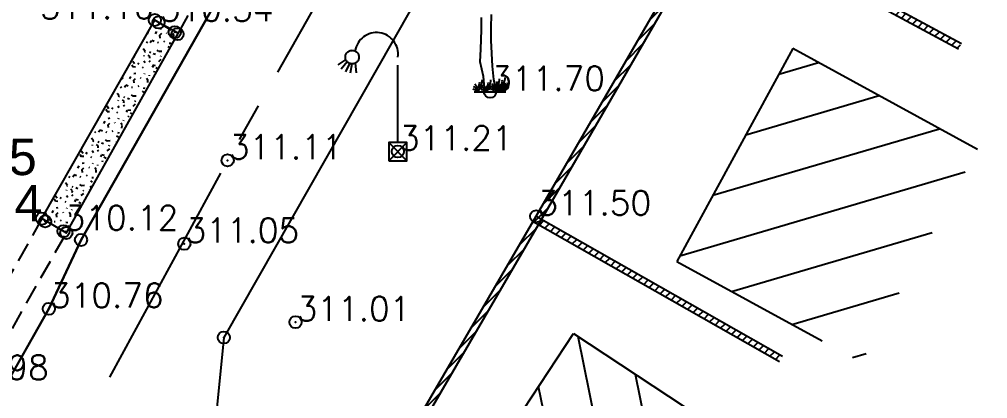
# Model space of a CAD drawing. Header units: millimetres. Extents: x 524954 to 526204, y 9523489 to 9524010.
# Drawn here: x 526042.98 to 526082.73, y 9523941.86 to 9523957.42 of the extents above; entities that cross this region are included whole.
import ezdxf
from ezdxf.enums import TextEntityAlignment as Align

# ---------------------------------------------------------------- set-up
doc = ezdxf.new("R2010")
doc.units = ezdxf.units.MM
doc.header["$PDMODE"] = 32
doc.header["$PDSIZE"] = 0.5
for name, pattern in [('ACAD_ISO12W100', [21, 12, -3, 0, -3, 0, -3]), ('AXES2', [28.575, 19.05, -3.175, 3.175, -3.175]), ('CACHE2', [4.7625, 3.175, -1.5875])]:
    doc.linetypes.add(name, pattern=pattern)
for name, color, linetype in [('Arbre', 34, 'ACAD_ISO12W100'), ('Axe_Route_Existante', 1, 'AXES2'), ('Bati', 6, 'Continuous'), ('Bati_H', 1, 'Continuous'), ('Bord_Route_Existante', 6, 'Continuous'), ('Caniveau', 5, 'CACHE2'), ('Cloture', 7, 'Continuous'), ('Murs', 1, 'Continuous'), ('Réseau_Electrique', 1, 'CACHE2'), ('TopoAlt', 3, 'Continuous'), ('TopoAlt polygo', 7, 'Continuous'), ('TOPOJIS', 7, 'Continuous'), ('TOPOJIS polygo', 1, 'Continuous'), ('TopoMat polygo', 1, 'Continuous')]:
    doc.layers.add(name, color=color, linetype=linetype)
doc.layers.add('Bord_Route_Existante_POLY3D', color=6, linetype='Continuous', plot=False)
doc.styles.add('Arial 1.0', font='arial.ttf', dxfattribs={"width": 0.99, "height": 1})
doc.styles.add('Simplex 1.0', font='Simplex.shx', dxfattribs={"width": 0.99, "height": 1})
pattern_1 = [(45, (0, 0), (-0.1767766952966, 0.1767766952966), [])]

# ---------------------------------------------------------------- blocks, each defined once
blk = doc.blocks.new('TCPOINT M')
at = {"color": 0}
blk.add_point((0, 0), dxfattribs=at)
at = {"layer": 'TopoAlt', "style": 'Simplex 1.0', "width": 0.99}
blk.add_attdef('ALT', (0.15, 0.15), '', height=1, dxfattribs=at)
blk = doc.blocks.new('l006')
at = {"color": 0, "linetype": 'Continuous'}
for p, q in [((-0.374983, 0.374983), (0.374983, -0.374983)), ((0.374983, 0.374983), (-0.374983, -0.374983))]:
    blk.add_line(p, q, dxfattribs=at)
at = {"color": 0}
for points in [[(-2.13811, 3.780655), (-2.462092, 3.556373)], [(-2.076053, 3.680811), (-2.327604, 3.38372)], [(-1.982361, 3.616916), (-2.1506, 3.266515)], [(-1.881771, 3.595557), (-1.952051, 3.211468)], [(-1.751571, 3.624204), (-1.711147, 3.227417)], [(0, 0.374983), (0, 3.874983)]]:
    blk.add_lwpolyline(points, dxfattribs=at)
at = {"color": 0, "linetype": 'Continuous'}
blk.add_lwpolyline([(-0.374983, -0.374983), (0.374983, -0.374983), (0.374983, 0.374983), (-0.374983, 0.374983)], close=True, dxfattribs=at)
at = {"color": 0}
blk.add_circle((-1.875, 3.874983), 0.279508, dxfattribs=at)
blk.add_arc((-0.875, 3.999983), 0.883883, 351.869898, 171.869898, dxfattribs=at)
blk = doc.blocks.new('v088')
at = {"linetype": 'Continuous'}
for p, q in [((-0.352, 2.542), (-0.344, 3.046)), ((0.045, 2.625), (0.064, 3.179)), ((-0.373, 1.752), (-0.352, 2.542)), ((0.043, 2.109), (0.045, 2.625)), ((0.102, 1.053), (0.043, 2.109)), ((-0.412, 1.235), (-0.373, 1.752)), ((-0.268, 0.628), (-0.412, 1.235)), ((0.151, 0.506), (0.102, 1.053)), ((-0.213, 0), (-0.268, 0.628)), ((0.256, 0), (0.151, 0.506)), ((-0.654, 0), (0.654, 0))]:
    blk.add_line(p, q, dxfattribs=at)
at = {"color": 3, "linetype": 'Continuous'}
for p, q in [((-0.416, 0.349), (-0.433, 0.399)), ((-0.329, 0.397), (-0.317, 0.454)), ((-0.317, 0.454), (-0.315, 0.507)), ((0.017, 0.377), (0.029, 0.435)), ((0.029, 0.435), (0.031, 0.488)), ((0.286, 0.368), (0.269, 0.418)), ((0.349, 0.322), (0.373, 0.416)), ((0.373, 0.416), (0.385, 0.474)), ((0.385, 0.474), (0.387, 0.526)), ((0.481, 0.344), (0.517, 0.426)), ((0.517, 0.426), (0.5, 0.476)), ((0.579, 0.38), (0.603, 0.474)), ((0.603, 0.474), (0.615, 0.531)), ((0.615, 0.531), (0.618, 0.584)), ((0.752, 0.373), (0.765, 0.43)), ((0.765, 0.43), (0.767, 0.483)), ((-0.661, 0.096), (-0.712, 0.106)), ((-0.618, 0.197), (-0.683, 0.202)), ((-0.567, 0.053), (-0.661, 0.096)), ((-0.587, 0.264), (-0.627, 0.308)), ((-0.596, 0.159), (-0.618, 0.197)), ((-0.536, 0.087), (-0.596, 0.159)), ((-0.541, 0.224), (-0.587, 0.264)), ((-0.527, 0.031), (-0.567, 0.053)), ((-0.529, 0.166), (-0.541, 0.224)), ((-0.5, 0.031), (-0.536, 0.087)), ((-0.524, 0.099), (-0.529, 0.166)), ((-0.505, 0.106), (-0.502, 0.188)), ((-0.5, 0.036), (-0.505, 0.106)), ((-0.502, 0.188), (-0.452, 0.267)), ((-0.483, 0.022), (-0.459, 0.072)), ((-0.464, 0.132), (-0.409, 0.214)), ((-0.459, 0.072), (-0.387, 0.132)), ((-0.452, 0.267), (-0.416, 0.349)), ((-0.409, 0.214), (-0.353, 0.303)), ((-0.387, 0.132), (-0.341, 0.178)), ((-0.315, 0.077), (-0.365, 0.087)), ((-0.353, 0.303), (-0.329, 0.397)), ((-0.341, 0.178), (-0.327, 0.226)), ((-0.272, 0.178), (-0.337, 0.183)), ((-0.327, 0.226), (-0.32, 0.26)), ((-0.221, 0.034), (-0.315, 0.077)), ((-0.24, 0.245), (-0.281, 0.288)), ((-0.25, 0.139), (-0.272, 0.178)), ((-0.19, 0.067), (-0.25, 0.139)), ((-0.195, 0.204), (-0.24, 0.245)), ((-0.18, 0.012), (-0.221, 0.034)), ((-0.183, 0.147), (-0.195, 0.204)), ((-0.154, 0.012), (-0.19, 0.067)), ((-0.178, 0.079), (-0.183, 0.147)), ((-0.159, 0.087), (-0.156, 0.168)), ((-0.154, 0.017), (-0.159, 0.087)), ((-0.156, 0.168), (-0.106, 0.248)), ((-0.137, 0.002), (-0.113, 0.053)), ((-0.118, 0.113), (-0.063, 0.195)), ((-0.113, 0.053), (-0.041, 0.113)), ((-0.106, 0.248), (-0.07, 0.329)), ((-0.07, 0.329), (-0.087, 0.38)), ((-0.063, 0.195), (-0.007, 0.284)), ((-0.041, 0.113), (0.005, 0.159)), ((0.041, 0.115), (-0.01, 0.125)), ((-0.007, 0.284), (0.017, 0.377)), ((0.005, 0.159), (0.019, 0.207)), ((0.019, 0.207), (0.026, 0.24)), ((0.084, 0.216), (0.019, 0.221)), ((0.135, 0.072), (0.041, 0.115)), ((0.115, 0.284), (0.075, 0.327)), ((0.106, 0.178), (0.084, 0.216)), ((0.166, 0.106), (0.106, 0.178)), ((0.161, 0.243), (0.115, 0.284)), ((0.175, 0.05), (0.135, 0.072)), ((0.173, 0.185), (0.161, 0.243)), ((0.202, 0.05), (0.166, 0.106)), ((0.178, 0.118), (0.173, 0.185)), ((0.197, 0.125), (0.2, 0.207)), ((0.202, 0.055), (0.197, 0.125)), ((0.2, 0.207), (0.25, 0.286)), ((0.219, 0.041), (0.243, 0.091)), ((0.272, 0.173), (0.221, 0.183)), ((0.238, 0.151), (0.293, 0.233)), ((0.243, 0.091), (0.315, 0.151)), ((0.25, 0.286), (0.286, 0.368)), ((0.315, 0.274), (0.25, 0.279)), ((0.365, 0.13), (0.272, 0.173)), ((0.293, 0.233), (0.349, 0.322)), ((0.346, 0.341), (0.305, 0.385)), ((0.337, 0.236), (0.315, 0.274)), ((0.315, 0.151), (0.361, 0.197)), ((0.397, 0.163), (0.337, 0.236)), ((0.392, 0.301), (0.346, 0.341)), ((0.361, 0.197), (0.375, 0.245)), ((0.406, 0.108), (0.365, 0.13)), ((0.421, 0.072), (0.37, 0.082)), ((0.375, 0.245), (0.382, 0.279)), ((0.404, 0.243), (0.392, 0.301)), ((0.433, 0.108), (0.397, 0.163)), ((0.464, 0.173), (0.399, 0.178)), ((0.409, 0.175), (0.404, 0.243)), ((0.514, 0.029), (0.421, 0.072)), ((0.428, 0.183), (0.43, 0.264)), ((0.433, 0.113), (0.428, 0.183)), ((0.43, 0.264), (0.481, 0.344)), ((0.45, 0.099), (0.474, 0.149)), ((0.495, 0.24), (0.454, 0.284)), ((0.486, 0.135), (0.464, 0.173)), ((0.469, 0.209), (0.524, 0.291)), ((0.474, 0.149), (0.546, 0.209)), ((0.546, 0.063), (0.486, 0.135)), ((0.541, 0.2), (0.495, 0.24)), ((0.555, 0.007), (0.514, 0.029)), ((0.524, 0.291), (0.579, 0.38)), ((0.553, 0.142), (0.541, 0.2)), ((0.546, 0.209), (0.591, 0.255)), ((0.582, 0.007), (0.546, 0.063)), ((0.558, 0.075), (0.553, 0.142)), ((0.577, 0.082), (0.579, 0.163)), ((0.582, 0.012), (0.577, 0.082)), ((0.579, 0.163), (0.63, 0.243)), ((0.591, 0.255), (0.606, 0.303)), ((0.599, -0.002), (0.623, 0.048)), ((0.606, 0.303), (0.613, 0.337)), ((0.618, 0.108), (0.673, 0.19)), ((0.623, 0.048), (0.695, 0.108)), ((0.63, 0.243), (0.666, 0.325)), ((0.666, 0.325), (0.649, 0.375)), ((0.673, 0.19), (0.728, 0.279)), ((0.695, 0.108), (0.74, 0.154)), ((0.728, 0.279), (0.752, 0.373)), ((0.74, 0.154), (0.755, 0.202)), ((0.755, 0.202), (0.762, 0.236))]:
    blk.add_line(p, q, dxfattribs=at)
blk = doc.blocks.new('TCPOINT polygo')
at = {"color": 0, "const_width": 0.075}
blk.add_lwpolyline([(0, 0.0375, 1), (0, -0.0375, 1)], format="xyb", close=True, dxfattribs=at)
at = {"color": 0}
blk.add_point((0, 0), dxfattribs=at)
at = {"layer": 'TopoAlt polygo', "style": 'Arial 1.0', "width": 0.99}
blk.add_attdef('ALT', (0.15, 0.15), '', height=2, dxfattribs=at)
at = {"layer": 'TopoMat polygo', "style": 'Arial 1.0', "width": 0.99}
blk.add_attdef('MAT', text='', height=2, dxfattribs=at).set_placement((0.15, -2.5), align=Align.TOP_LEFT)

msp = doc.modelspace()

# ---------------------------------------------------------------- hatches: boundary and pattern name
at = {"layer": 'Bati_H'}
h = msp.add_hatch(dxfattribs=at)
h.set_pattern_fill('_U', color=256, scale=2, angle=196.3681, style=0, pattern_type=0)
h.set_pattern_definition([(196.368054254, (0, 0), (0.56361307875, -1.91894249457), [])])
h.paths.add_polyline_path([(526082.32, 9523952.08), (526074.737, 9523956.22), (526069.967, 9523947.483), (526075.94, 9523944.222), (526077.357, 9523943.448), (526077.55, 9523943.343)])
h = msp.add_hatch(dxfattribs=at)
h.set_pattern_fill('_U', color=256, scale=2, angle=-78.3803, style=0, pattern_type=0)
h.set_pattern_definition([(281.619741564, (0, 0), (1.959011818, 0.40283085407), [])])
h.paths.add_polyline_path([(526070.377, 9523931.549), (526067.315, 9523926.9), (526058.11, 9523932.965), (526065.727, 9523944.524), (526070.913, 9523941.107), (526066.36, 9523934.196)])
at = {"layer": 'Caniveau', "linetype": 'ByBlock', "ltscale": 0.25}
h = msp.add_hatch(dxfattribs=at)
h.set_pattern_fill('HAIE', color=256, scale=1.5, angle=15, style=0)
h.set_pattern_definition([(124.29004622, (1.014315, 0.277555), (-15.293218087377, 22.30173716473923), [0.0905085, -31.69392165]), (176.565051177, (0.2734, 1.4903), (-1.448888739435, -0.388228567652), [0.094695, -4.64872149026]), (121.927513064, (0.17885, 1.496014), (-10.8425263371845, 17.28263934204195), [0.10269, -35.95975584045]), (126.250505507, (0.631744, 0.169275), (-4.8389203171242, 6.4679865618761), [0.1297425, -28.8400693737]), (43.4429286244, (0.21172, 0.96068), (13.6084047277852, 12.96384668075138), [0.11664, -40.82539219185]), (98.6598082541, (0.22912, 0.84592), (-0.3882285676543, 1.448888739434), [0.11607, -13.4670077072]), (43.0724869359, (0.83904, 1.70824), (16.1179536390994, 15.18919255559585), [0.0726255, -25.4273745]), (84.4439547804, (1.2538, 0.40807), (0.2842030364745, 4.7348947859612), [0.07305, -12.74295561798]), (137.905242923, (1.256676, 0.479656), (-4.0624631818282, 3.57020908299136), [0.086475, -30.28621009695]), (150, (1.2926, 0.6264), (-1.44888873943, -0.38822856765), [0.0544155, -2.06690484356]), (171.250505507, (1.131025, 1.543215), (-25.89981980446587, 3.93056409362894), [0.116805, -40.85269585125]), (60, (0.9734, 1.4876), (-0.38822856765, 1.44888873943), [0.084633, -2.03668734356]), (63.3664606634, (1.04099, 1.2846), (7.0363926348268, 14.3087098890701), [0.05142, -18.0109718682]), (49.6951535312, (1.11781, 1.03094), (11.7712874207194, 14.02450685250895), [0.067575, -23.6495074512]), (143.290163192, (0.422714, 1.609965), (-7.7366977959753, 5.69152942658283), [0.06918, -36.2419753107]), (87.2553283749, (0.785944, 0.848996), (1.60119268767716, 34.5931522410971), [0.11217, -39.2610442452]), (130.346175942, (0.79134, 0.96101), (-2.2253458747472, 2.50954891121583), [0.08988, -31.4458140624]), (130.016893478, (1.06139, 0.69732), (-2.2253458747352, 2.5095489112154), [0.13194, -24.6974780358]), (56.1859251657, (1.03597, 0.65945), (1.060660171784, 1.837117307093), [0.045405, -15.89981371905]), (78.434948823, (1.0232, 0.49226), (-0.388228567653, 1.448888739434), [0.0286695, -3.32543246625]), (146.185925166, (0.63713, 0.44636), (-1.8371173070985, 1.0606601717743), [0.090855, -15.85436371905]), (174.44395478, (0.67993, 0.61705), (-4.7348947859592, 0.2842030365075), [0.073053, -12.74295261798]), (34.7988763545, (0.392334, 0.69927), (14.38486186310108, 10.06606920187948), [0.050085, -39.8059057668]), (131.565051177, (0.5082, 1.0268), (-1.837117307086, 1.060660171782), [0.0286695, -3.32543246625]), (60, (0.6443, 1.196), (-0.38822856765, 1.44888873943), [0.0362775, -2.08504284356]), (71.309932474, (0.8487, 1.12684), (0.672431604126, 3.28600604652), [0.0308685, -5.3774584132]), (146.185925166, (0.60991, 1.45669), (-1.8371173070985, 1.0606601717743), [0.045465, -15.89975371905]), (15, (0.216, 1.2225), (-0.38822856765, 1.44888873943), [0.075, -1.425]), (161.309932474, (0.03296, 0.1739), (-3.28600604652, 0.672431604126), [0.092355, -5.3159719132]), (158.130102354, (-0.01632, 0.7048), (-5.123123353604, 1.73309177592), [0.106836, -7.393164]), (51.3843518158, (-0.178414, 0.66585), (4.63086925477394, 5.8995804889095), [0.1008255, -35.3004456636]), (151.73570459, (-0.18076, 0.988105), (-29.0056483458238, 15.52167400838734), [0.099864, -34.91798859]), (40.7099537808, (-0.21255, 1.33803), (2.5095489112126, 2.2253458747396), [0.13764, -44.81233219125]), (142.405356631, (0.18647, 0.29455), (-19.53585877371486, 14.9532679362278), [0.0915, -32.0099018385]), (60, (0.2564, 0.0833), (-0.38822856765, 1.44888873943), [0.0423165, -2.07900384355]), (168.434948823, (0.15775, 0.6497), (-1.448888739433, -0.388228567656), [0.0381525, -3.31594946625]), (182.471192291, (0.30467, 0.29967), (-7.632672264823, -0.492254098855), [0.11832, -13.71099668593]), (60, (0.0374, 1.0194), (-0.38822856765, 1.44888873943), [0.1060665, -2.01525384356])])
h.paths.add_polyline_path([(526048.544, 9523957.391), (526049.497, 9523956.86), (526044.907, 9523948.654), (526043.908, 9523949.244)])
at = {"layer": 'Murs'}
h = msp.add_hatch(dxfattribs=at)
h.set_pattern_fill('_U', color=256, scale=0.25, angle=45, style=0, pattern_type=0)
h.set_pattern_definition(pattern_1)
h.paths.add_polyline_path([(526064.201, 9523949.336), (526071.473, 9523961.923), (526081.654, 9523956.428), (526081.535, 9523956.208), (526071.568, 9523961.588), (526064.417, 9523949.211)])
h = msp.add_hatch(dxfattribs=at)
h.set_pattern_fill('_U', color=256, scale=0.25, angle=45, style=0, pattern_type=0)
h.set_pattern_definition(pattern_1)
h.paths.add_polyline_path([(526074.863, 9523932.383), (526069.473, 9523923.129), (526054.137, 9523932.062), (526064.201, 9523949.336), (526064.417, 9523949.21), (526054.479, 9523932.152), (526069.383, 9523923.471), (526074.647, 9523932.509)])
h = msp.add_hatch(dxfattribs=at)
h.set_pattern_fill('_U', color=256, scale=0.25, angle=45, style=0, pattern_type=0)
h.set_pattern_definition(pattern_1)
h.paths.add_polyline_path([(526064.201, 9523949.336), (526074.306, 9523943.593), (526074.182, 9523943.375), (526064.077, 9523949.119)])

# ---------------------------------------------------------------- linework, layer by layer
at = {"layer": 'Axe_Route_Existante', "ltscale": 0.5, "flags": 128}
msp.add_lwpolyline([(525586.699, 9523773.004), (525594.438, 9523777.106), (525618.223, 9523789.407), (525625.013, 9523793.73), (525631.595, 9523797.596), (525637.632, 9523800.898), (525652.791, 9523807.42), (525669.106, 9523811.823), (525685.979, 9523814.884), (525693.088, 9523815.654), (525707.454, 9523816.694), (525717.039, 9523816.84), (525725.297, 9523816.644), (525729.698, 9523816.378), (525741.406, 9523815.177), (525741.84, 9523815.117), (525749.699, 9523813.877), (525775.145, 9523809.302), (525803.422, 9523804.201), (525817.048, 9523801.682), (525827.851, 9523799.771), (525839.056, 9523798.429), (525854.65, 9523797.376), (525870.172, 9523796.814), (525884.208, 9523797.02), (525899.003, 9523797.789), (525917.125, 9523799.773), (525932.341, 9523803.156), (525937.747, 9523804.809), (525941.803, 9523806.256), (525947.141, 9523808.768), (525964.848, 9523819.198), (525980.541, 9523832.453), (525991.817, 9523846.401), (526001.896, 9523863.645), (526032.968, 9523917.472), (526051.53, 9523951.634), (526076.259, 9523995.188)], dxfattribs=at)
at = {"layer": 'Bati'}
for p, q in [((526074.737, 9523956.22), (526069.967, 9523947.483)), ((526082.32, 9523952.08), (526074.737, 9523956.22)), ((526069.967, 9523947.483), (526075.94, 9523944.222)), ((526058.11, 9523932.965), (526065.727, 9523944.524)), ((526065.727, 9523944.524), (526070.913, 9523941.107))]:
    msp.add_line(p, q, dxfattribs=at)
at = {"layer": 'Bord_Route_Existante', "flags": 128}
for points in [[(525977.621, 9523834.354), (525979.224, 9523836.114), (525987.097, 9523845.854), (525988.674, 9523848.001), (525990.485, 9523850.842), (525993.25, 9523855.431), (525997.166, 9523862.351), (525998.821, 9523865.297), (526004.258, 9523874.895), (526013.154, 9523890.734), (526018.581, 9523900.329), (526023.628, 9523909.305), (526030.013, 9523920.501), (526032.054, 9523924.033), (526034.618, 9523928.608), (526044.187, 9523945.542), (526045.512, 9523948.368), (526072.817, 9523996.498), (526072.817, 9523996.498), (526072.817, 9523996.498)], [(526080.016, 9523994.621), (526080.016, 9523994.621), (526051.373, 9523944.364), (526050.548, 9523936.131), (526045.92, 9523926.99), (526043.59, 9523917.519), (526044.935, 9523912.48), (526047.152, 9523908.925), (526050.371, 9523905.908), (526053.495, 9523904.184), (526065.976, 9523898.567), (526071.553, 9523896.119), (526076.609, 9523894.625), (526080.032, 9523893.902), (526083.265, 9523892.678), (526086.935, 9523890.583), (526090.09, 9523888.011), (526092.743, 9523886.661), (526094.589, 9523886.082), (526101.733, 9523884.956), (526110.276, 9523883.718)]]:
    msp.add_lwpolyline(points, dxfattribs=at)
at = {"layer": 'Bord_Route_Existante_POLY3D'}
for points in [[(526072.817, 9523996.498, 311.96), (526045.512, 9523948.368, 310.79), (526044.187, 9523945.542, 310.76), (526036.198, 9523931.468, 310.43), (526034.618, 9523928.608, 310.27), (526032.063, 9523924.09, 310.11), (526032.054, 9523924.033, 310.12), (526030.013, 9523920.501, 310.01), (526024.075, 9523910.007, 309.53), (526023.628, 9523909.305, 309.47), (526018.581, 9523900.329, 308.97), (526013.154, 9523890.734, 308.37), (526004.258, 9523874.895, 307.32)], [(526080.016, 9523994.621, 311.98), (526051.373, 9523944.364, 310.9), (526050.548, 9523936.131, 310.62), (526045.92, 9523926.99, 310.29), (526043.59, 9523917.519, 309.87), (526044.935, 9523912.48, 309.45), (526047.152, 9523908.925, 309.14), (526050.371, 9523905.908, 308.82), (526053.495, 9523904.184, 308.56), (526065.976, 9523898.567, 307.92), (526071.553, 9523896.119, 307.84), (526076.609, 9523894.625, 307.75), (526079.9, 9523893.969, 307.69), (526080.032, 9523893.902, 307.67), (526083.265, 9523892.678, 0), (526086.935, 9523890.583, 307.49), (526089.108, 9523888.774, 307.43), (526090.09, 9523888.011, 307.37), (526092.743, 9523886.661, 307.26), (526094.589, 9523886.082, 307.21), (526101.733, 9523884.956, 306.86), (526109.929, 9523883.792, 306.4)]]:
    msp.add_polyline3d(points, dxfattribs=at)
at = {"layer": 'Caniveau', "ltscale": 0.25, "flags": 128}
for points, elevation in [([(526059.738, 9523975.264), (526049.469, 9523956.809), (526048.544, 9523957.391), (526058.91, 9523975.692)], 311.67), ([(526043.908, 9523949.244), (526032.835, 9523929.645), (526033.82, 9523929.058), (526044.907, 9523948.654)], 311.16)]:
    msp.add_lwpolyline(points, dxfattribs=dict(at, elevation=elevation))
at = {"layer": 'Caniveau', "linetype": 'ByBlock', "elevation": 311.16, "flags": 128}
msp.add_lwpolyline([(526048.544, 9523957.391), (526049.497, 9523956.86), (526044.907, 9523948.654), (526043.908, 9523949.244)], close=True, dxfattribs=at)
at = {"layer": 'Cloture', "flags": 128}
for points in [[(526064.201, 9523949.336), (526071.473, 9523961.923), (526081.654, 9523956.428)], [(526064.417, 9523949.211), (526071.568, 9523961.588), (526081.535, 9523956.208)], [(526074.863, 9523932.383), (526069.473, 9523923.129), (526054.137, 9523932.062), (526064.201, 9523949.336)], [(526074.647, 9523932.509), (526069.383, 9523923.471), (526054.479, 9523932.152), (526064.417, 9523949.21)], [(526064.077, 9523949.119), (526074.182, 9523943.375)], [(526064.201, 9523949.336), (526074.306, 9523943.593)]]:
    msp.add_lwpolyline(points, dxfattribs=at)

# ---------------------------------------------------------------- block references
at = {"layer": 'Arbre'}
msp.add_blockref('v088', (526062.304, 9523954.446), dxfattribs=at)
at = {"layer": 'Réseau_Electrique'}
msp.add_blockref('l006', (526058.518, 9523951.995), dxfattribs=at)
at = {"layer": 'TOPOJIS'}
ref = msp.add_blockref('TCPOINT M', (526048.544, 9523957.391, 311.16), dxfattribs=at)
ref.add_attrib('ALT', '311.16', dxfattribs={"layer": 'TopoAlt', "height": 1, "style": 'Simplex 1.0', "width": 0.99}).set_placement((526048.494, 9523957.441, 311.16), align=Align.RIGHT)
ref = msp.add_blockref('TCPOINT M', (526048.695, 9523957.295, 310.54), dxfattribs=at)
ref.add_attrib('ALT', '310.54', (526048.745, 9523957.345, 310.54), dxfattribs={"layer": 'TopoAlt', "height": 1, "style": 'Simplex 1.0', "width": 0.99})
for p in [(526049.358, 9523956.895, 310.54), (526049.469, 9523956.809, 311.15), (526043.908, 9523949.244, 310.75), (526044.04, 9523949.129, 310.13), (526044.907, 9523948.654, 310.86), (526045.512, 9523948.368, 310.79), (526051.373, 9523944.364, 310.9)]:
    msp.add_blockref('TCPOINT M', p, dxfattribs=at)
ref = msp.add_blockref('TCPOINT M', (526062.304, 9523954.446, 311.7), dxfattribs=at)
ref.add_attrib('ALT', '311.70', (526062.354, 9523954.496, 311.7), dxfattribs={"layer": 'TopoAlt', "height": 1, "style": 'Simplex 1.0', "width": 0.99})
ref = msp.add_blockref('TCPOINT M', (526058.518, 9523951.995, 311.21), dxfattribs=at)
ref.add_attrib('ALT', '311.21', (526058.568, 9523952.045, 311.21), dxfattribs={"layer": 'TopoAlt', "height": 1, "style": 'Simplex 1.0', "width": 0.99})
ref = msp.add_blockref('TCPOINT M', (526051.53, 9523951.634, 311.11), dxfattribs=at)
ref.add_attrib('ALT', '311.11', (526051.58, 9523951.684, 311.11), dxfattribs={"layer": 'TopoAlt', "height": 1, "style": 'Simplex 1.0', "width": 0.99})
ref = msp.add_blockref('TCPOINT M', (526064.201, 9523949.336, 311.5), dxfattribs=at)
ref.add_attrib('ALT', '311.50', (526064.251, 9523949.386, 311.5), dxfattribs={"layer": 'TopoAlt', "height": 1, "style": 'Simplex 1.0', "width": 0.99})
ref = msp.add_blockref('TCPOINT M', (526044.79, 9523948.725, 310.12), dxfattribs=at)
ref.add_attrib('ALT', '310.12', (526044.84, 9523948.775, 310.12), dxfattribs={"layer": 'TopoAlt', "height": 1, "style": 'Simplex 1.0', "width": 0.99})
ref = msp.add_blockref('TCPOINT M', (526049.751, 9523948.211, 311.05), dxfattribs=at)
ref.add_attrib('ALT', '311.05', (526049.801, 9523948.261, 311.05), dxfattribs={"layer": 'TopoAlt', "height": 1, "style": 'Simplex 1.0', "width": 0.99})
ref = msp.add_blockref('TCPOINT M', (526044.187, 9523945.542, 310.76), dxfattribs=at)
ref.add_attrib('ALT', '310.76', (526044.237, 9523945.592, 310.76), dxfattribs={"layer": 'TopoAlt', "height": 1, "style": 'Simplex 1.0', "width": 0.99})
ref = msp.add_blockref('TCPOINT M', (526054.316, 9523944.993, 311.01), dxfattribs=at)
ref.add_attrib('ALT', '311.01', (526054.366, 9523945.043, 311.01), dxfattribs={"layer": 'TopoAlt', "height": 1, "style": 'Simplex 1.0', "width": 0.99})
ref = msp.add_blockref('TCPOINT M', (526039.47, 9523942.584, 310.98), dxfattribs=at)
ref.add_attrib('ALT', '310.98', (526039.52, 9523942.634, 310.98), dxfattribs={"layer": 'TopoAlt', "height": 1, "style": 'Simplex 1.0', "width": 0.99})
at = {"layer": 'TOPOJIS polygo'}
ref = msp.add_blockref('TCPOINT polygo', (526037.435, 9523950.878, 311.14), dxfattribs=at)
ref.add_attrib('MAT', 'GPS.5', (526037.585, 9523951.028, 311.14), dxfattribs={"layer": 'TopoMat polygo', "height": 1.5, "style": 'Arial 1.0', "width": 0.99})
ref.add_attrib('ALT', '311.14', dxfattribs={"layer": 'TopoAlt polygo', "height": 1.5, "style": 'Arial 1.0', "width": 0.99}).set_placement((526037.585, 9523950.628, 311.14), align=Align.TOP_LEFT)

doc.saveas('drawing.dxf')
